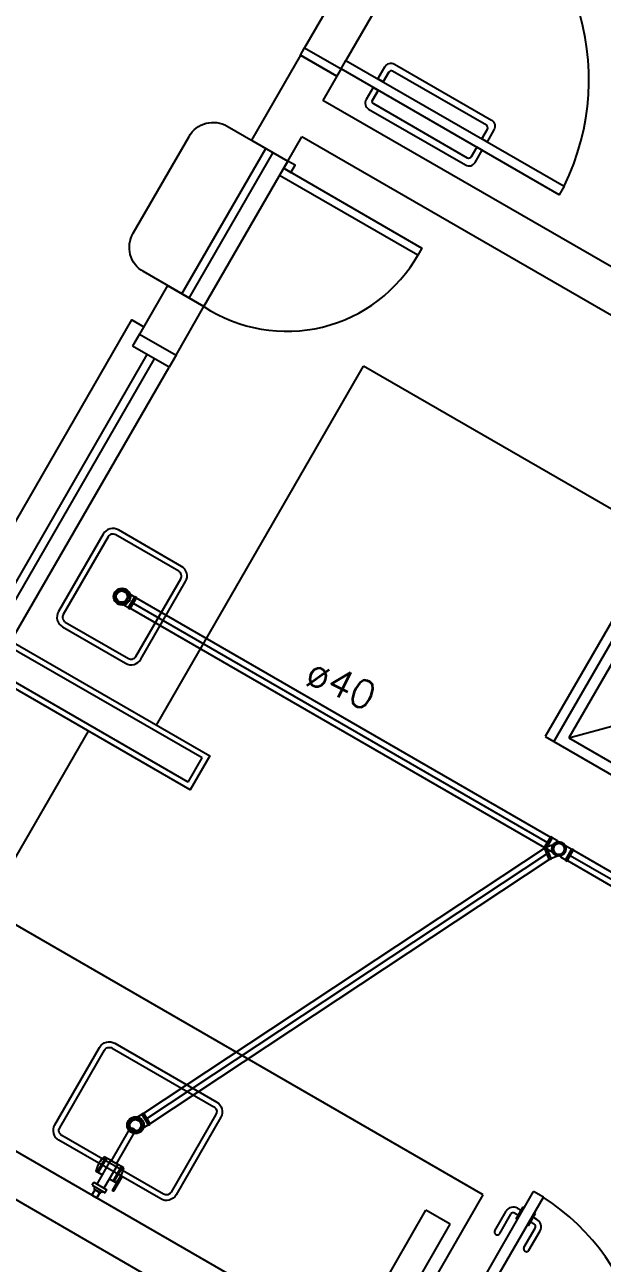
# Model space of a CAD drawing. Extents: x 384 to 538, y 71 to 145.
# Drawn here: x 475.094 to 477.157, y 98.528 to 102.953 of the extents above; entities that cross this region are included whole.
import ezdxf

# ---------------------------------------------------------------- set-up
doc = ezdxf.new("R2010")
doc.units = 0
doc.header["$LTSCALE"] = 0.005
doc.linetypes.add('CONTINU', pattern=[0])
for name, color, linetype in [('A-PAREDE', 5, 'CONTINUOUS'), ('A-TEXTO', 3, 'CONTINUOUS'), ('ARQ-ALV-CORTE', 5, 'CONTINUOUS'), ('ARQ-BNC-VISTA', 1, 'CONTINUOUS'), ('ARQ-ESQ-CORTE', 3, 'CONTINUOUS'), ('ARQ-ESQ-VISTA1', 2, 'CONTINUOUS'), ('ARQ-MOB-VISTA', 1, 'CONTINU'), ('EIXOS', 1, 'CONTINUOUS'), ('ESGOTO', 3, 'CONTINUOUS'), ('TUB-ESGOTO', 7, 'CONTINUOUS')]:
    doc.layers.add(name, color=color, linetype=linetype)
doc.styles.get("Standard").update_dxf_attribs({"font": 'simplex.shx'})

# ---------------------------------------------------------------- blocks, each defined once
blk = doc.blocks.new('2756042S')
at = {"layer": 'ESGOTO'}
for p, q in [((18, 21), (13.6, 21)), ((18, 21), (19, 22)), ((18, 17.3), (18, 21)), ((19, 22), (40, 22)), ((19, 16.2), (19, 22)), ((40, 23), (40, -23)), ((40, 23), (47, 23)), ((47, 23), (47, -23)), ((18, -21), (13.6, -21)), ((18, -21), (18, -17.3)), ((18, -21), (19, -22)), ((19, -22), (19, -16.2)), ((19, -22), (40, -22)), ((40, -23), (47, -23))]:
    blk.add_line(p, q, dxfattribs=at)
for radius in [25, 22, 20]:
    blk.add_circle((0, 0), radius, dxfattribs=at)

msp = doc.modelspace()

# ---------------------------------------------------------------- linework, layer by layer
at = {"layer": 'A-PAREDE', "color": 251}
for p, q in [((480.0136, 100.4588), (476.1589, 102.6822)), ((479.9387, 100.3288), (476.084, 102.5523)), ((476.4691, 98.1165), (474.2602, 99.3906)), ((476.1776, 98.1114), (474.1853, 99.2607)), ((475.3531, 98.854), (475.3832, 98.906)), ((475.3566, 98.852), (475.3866, 98.904)), ((475.3999, 98.8963), (475.378, 98.909)), ((475.4477, 98.8687), (475.4259, 98.8813)), ((475.3699, 98.8443), (475.3479, 98.857)), ((475.4091, 98.8217), (475.439, 98.8737)), ((475.4126, 98.8197), (475.4425, 98.8717)), ((475.4178, 98.8167), (475.3959, 98.8293))]:
    msp.add_line(p, q, dxfattribs=at)
for points in [[(475.2013, 99.0223), (475.3612, 99.2995, -0.414214), (475.4158, 99.3142), (475.7796, 99.1043, -0.414214), (475.7943, 99.0497), (475.6344, 98.7725, -0.414214), (475.5797, 98.7578), (475.2159, 98.9677, -0.414214)], [(475.2186, 99.0123), (475.3785, 99.2895, -0.414214), (475.4058, 99.2968), (475.7696, 99.087, -0.414214), (475.7769, 99.0597), (475.617, 98.7825, -0.414214), (475.5897, 98.7751), (475.2259, 98.985, -0.414214)]]:
    msp.add_lwpolyline(points, format="xyb", close=True, dxfattribs=at)
for points in [[(475.4039, 98.894), (475.4682, 99.0055)], [(475.4218, 98.8837), (475.4861, 98.9952)], [(475.4812, 99.0099), (475.4824, 99.0093)], [(475.4812, 99.0099), (475.4824, 99.0093)], [(475.3999, 98.8963), (475.3509, 98.8113)], [(475.4259, 98.8813), (475.3768, 98.7963)], [(475.3999, 98.8963), (475.4259, 98.8813)], [(475.3345, 98.8069), (475.3397, 98.8159)], [(475.3345, 98.8069), (475.3812, 98.78)], [(475.3449, 98.8009), (475.341, 98.7943)], [(475.341, 98.7943), (475.367, 98.7793)], [(475.3859, 98.7911), (475.3419, 98.8165)], [(475.3451, 98.7919), (475.334, 98.7728)], [(475.334, 98.7728), (475.3345, 98.7709)], [(475.334, 98.7728), (475.3512, 98.7629)], [(475.3343, 98.7717), (475.3453, 98.7907)], [(475.3345, 98.7709), (475.336, 98.7701)], [(475.336, 98.7701), (475.35, 98.762)], [(475.3446, 98.7911), (475.3618, 98.7812)], [(475.3519, 98.7625), (475.35, 98.762)], [(475.3508, 98.7622), (475.3618, 98.7812)], [(475.363, 98.7816), (475.3519, 98.7625)], [(475.3625, 98.7808), (475.3618, 98.7812)], [(475.3709, 98.7859), (475.367, 98.7793)], [(475.3812, 98.78), (475.3864, 98.789)]]:
    msp.add_lwpolyline(points, dxfattribs=at)
for points in [[(475.4682, 99.0055, -1), (475.4861, 98.9952)], [(475.4682, 99.0055, -1), (475.4861, 98.9952)], [(475.3397, 98.8159, -0.414208), (475.3419, 98.8165)], [(475.3859, 98.7911, -0.414212), (475.3864, 98.789)]]:
    msp.add_lwpolyline(points, format="xyb", dxfattribs=at)
msp.add_lwpolyline([(475.437, 98.8401), (475.4414, 98.8376), (475.4114, 98.7857), (475.407, 98.7882)], close=True, dxfattribs=at)
msp.add_circle((475.4894, 99.0214), 0.03, dxfattribs=at)
msp.add_circle((475.4894, 99.0214), 0.03, dxfattribs=at)
for centre, start, end in [((475.4387, 98.8392), 131.0295, 168.8788), ((475.3569, 98.8863), 311.1668, 349.0161)]:
    msp.add_arc(centre, 0.0925, start, end, dxfattribs=at)
at = {"layer": 'ARQ-ALV-CORTE', "color": 251}
for p, q in [((476.5136, 103.5974), (476.0939, 102.8698)), ((476.6436, 103.5225), (476.2413, 102.8252)), ((476.0789, 102.8438), (475.9041, 102.5406)), ((476.2089, 102.7689), (476.0789, 102.8438)), ((476.0789, 102.8438), (476.2089, 102.7689)), ((476.2089, 102.7689), (476.1589, 102.6822)), ((476.2089, 102.7689), (476.1589, 102.6822)), ((475.6555, 101.9913), (475.9553, 102.5111)), ((475.9041, 102.5406), (476.034, 102.4657)), ((476.034, 102.4657), (476.084, 102.5523)), ((475.6815, 101.9763), (475.9813, 102.4961)), ((475.7342, 101.946), (476.034, 102.4657)), ((475.6043, 102.0209), (475.5043, 101.8477)), ((475.6043, 102.0209), (475.7342, 101.946)), ((475.6343, 101.7727), (475.7342, 101.946)), ((475.5043, 101.8477), (475.4793, 101.8043)), ((475.5043, 101.8477), (475.6343, 101.7727)), ((475.6093, 101.7294), (475.4793, 101.8043)), ((475.6343, 101.7727), (475.6093, 101.7294)), ((477.5173, 101.3854), (476.9538, 100.4094)), ((477.5476, 101.3679), (476.9841, 100.3919)), ((477.563, 101.3145), (477.038, 100.4052)), ((477.038, 100.4052), (477.223, 100.4548)), ((476.9538, 100.4094), (477.6812, 99.9894)), ((477.038, 100.4052), (477.6442, 100.0552)), ((476.7322, 98.7728), (474.9565, 99.7971)), ((476.3825, 98.1664), (476.7322, 98.7728)), ((476.5124, 98.0915), (476.9121, 98.7845)), ((476.547, 98.0715), (476.9468, 98.7645)), ((476.2525, 98.2414), (476.5273, 98.7178)), ((476.614, 98.6678), (476.5273, 98.7178)), ((476.3391, 98.1914), (476.614, 98.6678))]:
    msp.add_line(p, q, dxfattribs=at)
for points in [[(476.2239, 102.7949), (476.2089, 102.7689), (476.0789, 102.8438), (476.0939, 102.8698)], [(477.0209, 102.3755), (477.0035, 102.3452), (476.2239, 102.7949), (476.2413, 102.8252)]]:
    msp.add_lwpolyline(points, close=True, dxfattribs=at)
for points in [[(476.3744, 102.7484), (476.3944, 102.7831), (476.3744, 102.7484), (476.3557, 102.7592), (476.3807, 102.8025, -0.414214), (476.4149, 102.8117), (476.7613, 102.6118, -0.414214), (476.7705, 102.5777), (476.7455, 102.5343), (476.7268, 102.5451), (476.7468, 102.5798, 0.414214), (476.7432, 102.5934), (476.4081, 102.7867, 0.414214), (476.3944, 102.7831)], [(476.3569, 102.7181), (476.3369, 102.6834), (476.3569, 102.7181), (476.3382, 102.7289), (476.3133, 102.6856, 0.414214), (476.3224, 102.6514), (476.6689, 102.4516, 0.414214), (476.7031, 102.4607), (476.728, 102.504), (476.7094, 102.5148), (476.6894, 102.4802, -0.414214), (476.6757, 102.4765), (476.3406, 102.6698, -0.414214), (476.3369, 102.6834)], [(475.7342, 101.946), (475.5176, 102.0709, -0.414214), (475.481, 102.2075), (475.6808, 102.5539, -0.414214), (475.8174, 102.5906), (476.034, 102.4657)]]:
    msp.add_lwpolyline(points, format="xyb", dxfattribs=at)
msp.add_lwpolyline([(476.019, 102.4397), (476.045, 102.4247), (476.06, 102.4507), (476.034, 102.4657), (476.019, 102.4397)], dxfattribs=at)
msp.add_arc((476.2456, 102.7559), 0.8637, 333.8638, 62.5601, dxfattribs=at)
at = {"layer": 'ARQ-BNC-VISTA', "color": 251}
for p, q in [((475.5644, 100.4508), (476.3039, 101.7328)), ((477.3434, 101.1332), (476.3039, 101.7328)), ((474.6067, 99.1907), (475.3212, 100.4294))]:
    msp.add_line(p, q, dxfattribs=at)
at = {"layer": 'ARQ-ESQ-CORTE', "color": 251}
for points in [[(476.3744, 102.7484), (476.3944, 102.7831), (476.3744, 102.7484), (476.3557, 102.7592), (476.3807, 102.8025, -0.414214), (476.4149, 102.8117), (476.7613, 102.6118, -0.414214), (476.7705, 102.5777), (476.7455, 102.5343), (476.7268, 102.5451), (476.7468, 102.5798, 0.414214), (476.7432, 102.5934), (476.4081, 102.7867, 0.414214), (476.3944, 102.7831)], [(476.3569, 102.7181), (476.3369, 102.6834), (476.3569, 102.7181), (476.3382, 102.7289), (476.3133, 102.6856, 0.414214), (476.3224, 102.6514), (476.6689, 102.4516, 0.414214), (476.7031, 102.4607), (476.728, 102.504), (476.7094, 102.5148), (476.6894, 102.4802, -0.414214), (476.6757, 102.4765), (476.3406, 102.6698, -0.414214), (476.3369, 102.6834)]]:
    msp.add_lwpolyline(points, format="xyb", dxfattribs=at)
at = {"layer": 'ARQ-ESQ-VISTA1', "color": 251}
for p, q in [((474.9817, 100.8215), (475.5313, 101.7744)), ((475.0077, 100.8065), (475.5573, 101.7594)), ((475.0597, 100.7765), (475.6093, 101.7294)), ((475.7277, 100.3335), (475.0347, 100.7332)), ((475.6777, 100.2469), (474.9847, 100.6466)), ((475.6777, 100.2469), (475.7277, 100.3335)), ((476.9468, 98.7645), (476.9121, 98.7845)), ((476.7737, 98.6445), (476.8137, 98.7138)), ((476.8446, 98.7075), (476.8576, 98.7)), ((476.8501, 98.687), (476.8751, 98.7303)), ((476.8546, 98.7248), (476.8676, 98.7173)), ((476.8751, 98.7303), (476.8795, 98.7278)), ((476.8935, 98.662), (476.9184, 98.7054)), ((476.9184, 98.7054), (476.9141, 98.7079)), ((476.791, 98.6346), (476.831, 98.7038)), ((476.8501, 98.687), (476.8545, 98.6845)), ((476.8935, 98.662), (476.8891, 98.6645)), ((476.9139, 98.6675), (476.9009, 98.675)), ((476.9239, 98.6849), (476.9109, 98.6924)), ((476.8776, 98.5846), (476.9176, 98.6539)), ((476.895, 98.5746), (476.9349, 98.6439))]:
    msp.add_line(p, q, dxfattribs=at)
for points in [[(476.019, 102.4397), (476.5127, 102.1549), (476.4978, 102.1289), (476.004, 102.4137), (476.019, 102.4397)], [(474.8798, 100.7649), (474.8364, 100.7899), (475.476, 101.8986), (475.5193, 101.8736)], [(475.0347, 100.7332), (475.0447, 100.7506), (475.755, 100.3408), (475.685, 100.2196), (474.9747, 100.6293)]]:
    msp.add_lwpolyline(points, dxfattribs=at)
for points in [[(475.2287, 100.8014), (475.4539, 100.6714, 0.414214), (475.5085, 100.6861), (475.6685, 100.9632, 0.414214), (475.6539, 101.0178), (475.4287, 101.1478, 0.414214), (475.3741, 101.1332), (475.2141, 100.8561, 0.414214)], [(475.2387, 100.8188), (475.4639, 100.6888, 0.414214), (475.4912, 100.6961), (475.6512, 100.9732, 0.414214), (475.6439, 101.0005), (475.4187, 101.1305, 0.414214), (475.3914, 101.1232), (475.2314, 100.8461, 0.414214)]]:
    msp.add_lwpolyline(points, format="xyb", close=True, dxfattribs=at)
msp.add_circle((475.4413, 100.9096), 0.03, dxfattribs=at)
msp.add_circle((475.4413, 100.9096), 0.03, dxfattribs=at)
for centre, radius, start, end in [((476.5129, 98.0924), 0.8, 329.9511, 57.1568), ((476.8396, 98.6989), 0.03, 60.0228, 150.0228), ((476.8396, 98.6989), 0.01, 60.0228, 150.0228), ((476.9089, 98.6589), 0.01, 330.0228, 60.0228), ((476.9089, 98.6589), 0.03, 330.0228, 60.0228), ((476.7824, 98.6395), 0.01, 150.0228, 330.0228), ((476.8863, 98.5796), 0.01, 150.0228, 330.0228)]:
    msp.add_arc(centre, radius, start, end, dxfattribs=at)
at = {"layer": 'ARQ-MOB-VISTA', "color": 251}
msp.add_arc((476.0302, 102.3957), 0.5384, 236.6549, 330.8209, dxfattribs=at)
at = {"layer": 'EIXOS'}
for p, q in [((475.4811, 100.8864), (476.9616, 100.0317)), ((475.5301, 99.0449), (476.959, 99.9908)), ((477.043, 99.9847), (479.4614, 98.5884))]:
    msp.add_line(p, q, dxfattribs=at)
at = {"layer": 'TUB-ESGOTO', "linetype": 'Continuous'}
for p, q in [((475.4921, 100.9055), (476.9726, 100.0507)), ((475.4706, 100.8683), (476.9511, 100.0135)), ((475.5191, 99.064), (476.9508, 100.0109)), ((477.054, 100.0037), (479.4811, 98.6025)), ((475.5411, 99.0259), (476.9673, 99.9706)), ((477.0326, 99.9665), (479.4594, 98.5654))]:
    msp.add_line(p, q, dxfattribs=at)

# ---------------------------------------------------------------- block references
at = {"layer": 'ESGOTO', "linetype": 'Continuous', "yscale": 0.001, "zscale": 0.001}
for p, xscale, rotation in [((475.4404, 100.9099), 0.001, 329.9999999999999), ((477.0025, 100.0085), 0.001, 150.0000000000339), ((477.0025, 100.0085), -0.001, 22.28356273212779), ((477.0025, 100.0085), -0.001, 150), ((475.4894, 99.0214), 0.001, 29.99999999999994)]:
    msp.add_blockref('2756042S', p, dxfattribs=dict(at, xscale=xscale, rotation=rotation))

# ---------------------------------------------------------------- texts
at = {"layer": 'A-TEXTO', "color": 1}
msp.add_text('ø40', height=0.1, rotation=334.2536, dxfattribs=at).set_placement((476.0903, 100.6087))

doc.saveas('drawing.dxf')
